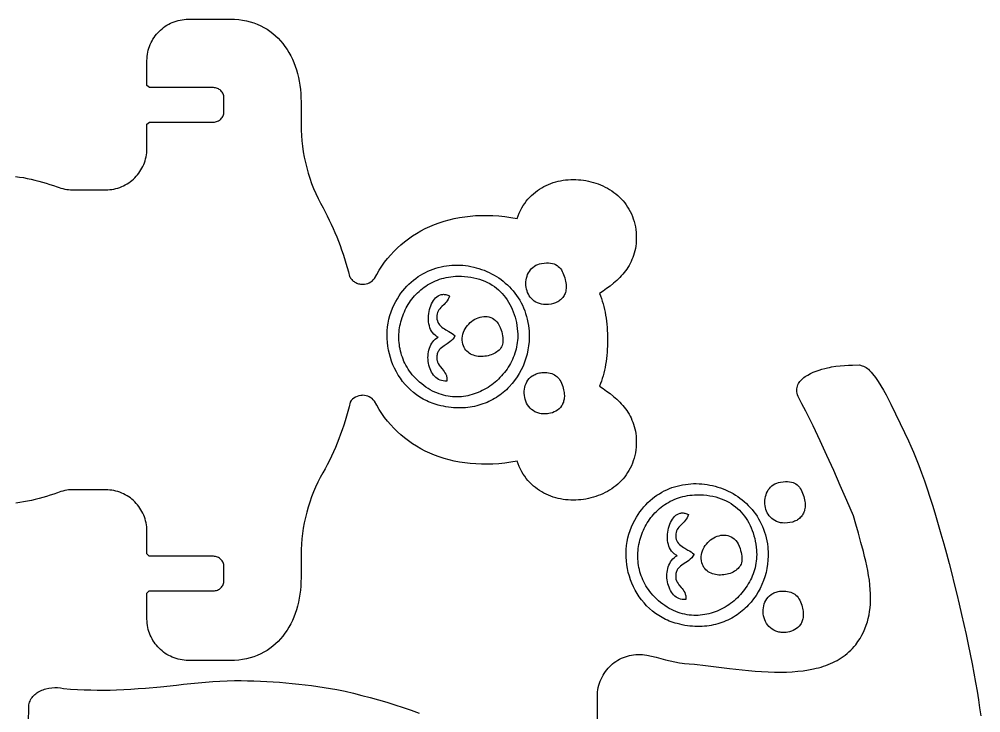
# Model space of a CAD drawing. Extents: x 0.4 to 47.6, y 0.4 to 33.9.
# Drawn here: x 24 to 47.23, y 17.14 to 33.9 of the extents above; entities that cross this region are included whole.
import ezdxf

# ---------------------------------------------------------------- set-up
doc = ezdxf.new("R2010")
doc.units = 0
doc.layers.add('Centerline', color=1, linetype='CONTINUOUS')
doc.layers.add('Default_Layer', color=1, linetype='CONTINUOUS')

msp = doc.modelspace()

# ---------------------------------------------------------------- linework, layer by layer
at = {"layer": 'Centerline'}
for points in [[(37.97, 16.981), (37.97, 17.641), (37.978, 17.696), (37.988, 17.75), (38.001, 17.803), (38.016, 17.854), (38.034, 17.904), (38.054, 17.953), (38.077, 18), (38.102, 18.046), (38.129, 18.09), (38.158, 18.133), (38.19, 18.174), (38.223, 18.213), (38.258, 18.25), (38.294, 18.285), (38.333, 18.319), (38.373, 18.35), (38.414, 18.38), (38.457, 18.407), (38.501, 18.432), (38.547, 18.455), (38.593, 18.475), (38.641, 18.493), (38.69, 18.509), (38.739, 18.522), (38.79, 18.533), (38.841, 18.54), (38.892, 18.546), (38.945, 18.548), (38.998, 18.548), (39.051, 18.544), (39.105, 18.538), (39.158, 18.529), (39.273, 18.506), (39.386, 18.479), (39.611, 18.42), (39.724, 18.392), (39.837, 18.366), (39.952, 18.345), (40.009, 18.337), (40.067, 18.331), (40.186, 18.322), (40.311, 18.311), (40.577, 18.281), (41.156, 18.21), (41.463, 18.175), (41.618, 18.16), (41.775, 18.146), (41.931, 18.135), (42.088, 18.127), (42.245, 18.122), (42.4, 18.121), (42.536, 18.123), (42.67, 18.129), (42.803, 18.14), (42.933, 18.154), (43.061, 18.173), (43.186, 18.197), (43.247, 18.212), (43.308, 18.227), (43.367, 18.244), (43.426, 18.262), (43.484, 18.282), (43.54, 18.303), (43.596, 18.326), (43.65, 18.35), (43.704, 18.376), (43.756, 18.404), (43.807, 18.433), (43.857, 18.464), (43.905, 18.497), (43.952, 18.532), (43.998, 18.569), (44.042, 18.608), (44.085, 18.648), (44.127, 18.691), (44.166, 18.736), (44.205, 18.783), (44.26, 18.857), (44.309, 18.933), (44.354, 19.011), (44.394, 19.09), (44.429, 19.17), (44.46, 19.252), (44.486, 19.334), (44.508, 19.418), (44.527, 19.502), (44.541, 19.587), (44.552, 19.673), (44.559, 19.76), (44.563, 19.848), (44.564, 19.936), (44.562, 20.024), (44.557, 20.113), (44.548, 20.228), (44.534, 20.343), (44.517, 20.458), (44.497, 20.574), (44.474, 20.689), (44.448, 20.804), (44.421, 20.918), (44.392, 21.032), (44.331, 21.257), (44.269, 21.478), (44.207, 21.693), (44.15, 21.9), (43.992, 22.268), (43.833, 22.633), (43.674, 22.996), (43.511, 23.355), (43.345, 23.714), (43.174, 24.071), (42.998, 24.427), (42.907, 24.605), (42.815, 24.783), (42.801, 24.823), (42.792, 24.862), (42.786, 24.899), (42.785, 24.935), (42.786, 24.969), (42.791, 25.002), (42.799, 25.033), (42.81, 25.064), (42.824, 25.093), (42.84, 25.12), (42.859, 25.147), (42.88, 25.172), (42.903, 25.196), (42.928, 25.22), (42.955, 25.241), (42.984, 25.262), (43.014, 25.282), (43.045, 25.301), (43.111, 25.336), (43.18, 25.367), (43.25, 25.394), (43.321, 25.419), (43.39, 25.44), (43.457, 25.459), (43.521, 25.475), (43.57, 25.486), (43.621, 25.496), (43.724, 25.512), (43.828, 25.523), (43.931, 25.532), (44.031, 25.538), (44.126, 25.542), (44.293, 25.55), (44.363, 25.527), (44.396, 25.514), (44.428, 25.499), (44.458, 25.483), (44.487, 25.463), (44.515, 25.44), (44.541, 25.414), (44.576, 25.373), (44.611, 25.33), (44.68, 25.238), (44.746, 25.141), (44.812, 25.039), (44.875, 24.932), (44.937, 24.822), (44.997, 24.708), (45.056, 24.593), (45.169, 24.361), (45.277, 24.132), (45.38, 23.912), (45.477, 23.709), (45.539, 23.578), (45.602, 23.434), (45.666, 23.279), (45.731, 23.112), (45.797, 22.934), (45.863, 22.747), (45.93, 22.55), (45.997, 22.346), (46.064, 22.133), (46.132, 21.914), (46.199, 21.689), (46.265, 21.459), (46.331, 21.224), (46.396, 20.985), (46.461, 20.743), (46.524, 20.499), (46.586, 20.253), (46.646, 20.006), (46.705, 19.759), (46.762, 19.513), (46.818, 19.269), (46.871, 19.026), (46.922, 18.787), (46.97, 18.551), (47.016, 18.32), (47.059, 18.093), (47.099, 17.873), (47.136, 17.659), (47.169, 17.453), (47.199, 17.255), (47.226, 17.066)], [(24.224, 16.921), (24.228, 17.254), (24.23, 17.291), (24.234, 17.326), (24.241, 17.359), (24.251, 17.391), (24.262, 17.422), (24.276, 17.451), (24.292, 17.479), (24.31, 17.506), (24.33, 17.531), (24.351, 17.555), (24.375, 17.577), (24.399, 17.598), (24.426, 17.618), (24.453, 17.636), (24.482, 17.653), (24.513, 17.668), (24.544, 17.682), (24.576, 17.695), (24.609, 17.706), (24.643, 17.716), (24.712, 17.731), (24.784, 17.741), (24.856, 17.746), (24.928, 17.745), (25, 17.738), (25.07, 17.726), (25.24, 17.712), (25.406, 17.702), (25.569, 17.694), (25.729, 17.689), (25.886, 17.686), (26.042, 17.686), (26.197, 17.688), (26.35, 17.693), (26.524, 17.7), (26.699, 17.709), (26.874, 17.721), (27.052, 17.734), (27.416, 17.766), (27.796, 17.803), (27.971, 17.826), (28.146, 17.846), (28.322, 17.864), (28.497, 17.878), (28.673, 17.891), (28.849, 17.901), (29.025, 17.909), (29.201, 17.916), (29.357, 17.916), (29.513, 17.913), (29.668, 17.909), (29.824, 17.903), (29.978, 17.896), (30.133, 17.886), (30.288, 17.875), (30.442, 17.862), (30.596, 17.848), (30.75, 17.831), (30.904, 17.813), (31.058, 17.794), (31.212, 17.773), (31.365, 17.75), (31.519, 17.726), (31.672, 17.7), (31.876, 17.656), (32.078, 17.609), (32.279, 17.559), (32.48, 17.506), (32.679, 17.451), (32.877, 17.392), (33.074, 17.33), (33.27, 17.265), (33.465, 17.197), (33.659, 17.125)]]:
    msp.add_lwpolyline(points, dxfattribs=at)
at = {"layer": 'Default_Layer'}
msp.add_lwpolyline([(23.912, 30.1), (24.006, 30.087), (24.1, 30.072), (24.194, 30.055), (24.287, 30.035), (24.379, 30.014), (24.471, 29.991), (24.562, 29.966), (24.652, 29.939), (24.741, 29.91), (24.829, 29.88), (24.916, 29.849), (24.961, 29.833), (25.007, 29.819), (25.053, 29.807), (25.1, 29.796), (25.147, 29.788), (25.194, 29.782), (25.241, 29.778), (25.288, 29.777), (26.086, 29.777), (26.137, 29.778), (26.188, 29.782), (26.238, 29.788), (26.287, 29.797), (26.335, 29.808), (26.383, 29.822), (26.429, 29.838), (26.475, 29.856), (26.519, 29.876), (26.562, 29.898), (26.604, 29.922), (26.645, 29.948), (26.684, 29.976), (26.722, 30.006), (26.758, 30.037), (26.793, 30.07), (26.826, 30.105), (26.857, 30.142), (26.887, 30.179), (26.915, 30.219), (26.941, 30.259), (26.965, 30.301), (26.987, 30.344), (27.007, 30.388), (27.025, 30.434), (27.041, 30.48), (27.054, 30.528), (27.066, 30.576), (27.074, 30.625), (27.081, 30.675), (27.085, 30.725), (27.086, 30.777), (27.086, 31.365), (27.148, 31.416), (28.694, 31.416), (28.72, 31.417), (28.744, 31.421), (28.768, 31.427), (28.791, 31.435), (28.813, 31.446), (28.834, 31.459), (28.853, 31.473), (28.871, 31.489), (28.887, 31.507), (28.901, 31.526), (28.914, 31.547), (28.924, 31.569), (28.933, 31.592), (28.939, 31.616), (28.943, 31.64), (28.944, 31.666), (28.944, 31.999), (28.943, 32.024), (28.939, 32.049), (28.933, 32.073), (28.924, 32.096), (28.914, 32.118), (28.901, 32.138), (28.887, 32.158), (28.87, 32.175), (28.853, 32.192), (28.833, 32.206), (28.813, 32.218), (28.791, 32.229), (28.768, 32.237), (28.744, 32.244), (28.719, 32.247), (28.694, 32.249), (27.148, 32.249), (27.086, 32.302), (27.086, 32.902), (27.087, 32.953), (27.091, 33.004), (27.098, 33.054), (27.106, 33.103), (27.118, 33.151), (27.131, 33.199), (27.147, 33.245), (27.165, 33.29), (27.185, 33.335), (27.207, 33.378), (27.231, 33.42), (27.257, 33.46), (27.285, 33.499), (27.315, 33.537), (27.346, 33.574), (27.379, 33.608), (27.414, 33.641), (27.45, 33.673), (27.488, 33.703), (27.527, 33.731), (27.568, 33.757), (27.61, 33.781), (27.653, 33.803), (27.697, 33.823), (27.743, 33.841), (27.789, 33.857), (27.837, 33.87), (27.885, 33.881), (27.934, 33.89), (27.984, 33.896), (28.035, 33.9), (28.086, 33.902), (29.101, 33.902), (29.203, 33.899), (29.302, 33.891), (29.397, 33.879), (29.49, 33.861), (29.58, 33.839), (29.667, 33.812), (29.751, 33.78), (29.832, 33.744), (29.91, 33.704), (29.985, 33.66), (30.056, 33.612), (30.125, 33.559), (30.19, 33.504), (30.252, 33.444), (30.311, 33.381), (30.367, 33.315), (30.419, 33.245), (30.469, 33.173), (30.515, 33.097), (30.558, 33.019), (30.597, 32.938), (30.633, 32.854), (30.666, 32.768), (30.695, 32.679), (30.721, 32.588), (30.744, 32.495), (30.763, 32.401), (30.779, 32.304), (30.791, 32.206), (30.8, 32.106), (30.805, 32.004), (30.807, 31.902), (30.807, 31.349), (30.809, 31.22), (30.816, 31.091), (30.827, 30.961), (30.842, 30.83), (30.861, 30.7), (30.885, 30.57), (30.912, 30.44), (30.944, 30.311), (30.98, 30.183), (31.019, 30.056), (31.063, 29.931), (31.111, 29.808), (31.162, 29.688), (31.217, 29.569), (31.276, 29.454), (31.339, 29.342), (31.391, 29.245), (31.441, 29.147), (31.49, 29.048), (31.537, 28.948), (31.582, 28.847), (31.627, 28.745), (31.669, 28.642), (31.71, 28.538), (31.749, 28.434), (31.787, 28.329), (31.823, 28.223), (31.858, 28.116), (31.89, 28.009), (31.921, 27.901), (31.951, 27.793), (31.978, 27.684), (31.99, 27.663), (32.004, 27.643), (32.018, 27.624), (32.034, 27.607), (32.051, 27.59), (32.069, 27.574), (32.088, 27.56), (32.108, 27.546), (32.129, 27.535), (32.151, 27.524), (32.174, 27.515), (32.197, 27.508), (32.221, 27.502), (32.245, 27.497), (32.27, 27.495), (32.296, 27.494), (32.338, 27.496), (32.379, 27.503), (32.418, 27.515), (32.456, 27.531), (32.491, 27.551), (32.523, 27.574), (32.553, 27.601), (32.579, 27.631), (32.635, 27.734), (32.695, 27.835), (32.758, 27.932), (32.826, 28.027), (32.897, 28.118), (32.973, 28.206), (33.051, 28.291), (33.134, 28.372), (33.22, 28.45), (33.309, 28.524), (33.402, 28.595), (33.499, 28.662), (33.598, 28.725), (33.701, 28.784), (33.807, 28.84), (33.916, 28.891), (34.028, 28.938), (34.143, 28.981), (34.261, 29.019), (34.382, 29.053), (34.505, 29.082), (34.631, 29.107), (34.76, 29.128), (34.892, 29.143), (35.025, 29.154), (35.162, 29.159), (35.3, 29.16), (35.442, 29.156), (35.585, 29.146), (35.73, 29.131), (35.878, 29.111), (36.027, 29.085), (36.051, 29.153), (36.078, 29.217), (36.107, 29.28), (36.139, 29.339), (36.173, 29.396), (36.209, 29.451), (36.248, 29.503), (36.288, 29.552), (36.331, 29.599), (36.375, 29.643), (36.421, 29.685), (36.469, 29.725), (36.518, 29.762), (36.569, 29.796), (36.621, 29.828), (36.674, 29.858), (36.729, 29.885), (36.785, 29.909), (36.842, 29.932), (36.899, 29.952), (36.958, 29.969), (37.017, 29.984), (37.077, 29.997), (37.137, 30.008), (37.198, 30.016), (37.259, 30.022), (37.321, 30.026), (37.383, 30.027), (37.444, 30.026), (37.506, 30.023), (37.567, 30.018), (37.629, 30.01), (37.69, 30), (37.75, 29.988), (37.81, 29.974), (37.87, 29.958), (37.928, 29.939), (37.986, 29.919), (38.044, 29.896), (38.1, 29.871), (38.155, 29.844), (38.208, 29.815), (38.261, 29.784), (38.312, 29.751), (38.362, 29.715), (38.41, 29.678), (38.457, 29.639), (38.502, 29.597), (38.545, 29.554), (38.586, 29.509), (38.625, 29.461), (38.661, 29.412), (38.696, 29.361), (38.728, 29.308), (38.758, 29.253), (38.786, 29.196), (38.811, 29.137), (38.833, 29.076), (38.852, 29.014), (38.869, 28.949), (38.882, 28.883), (38.893, 28.815), (38.9, 28.745), (38.904, 28.673), (38.905, 28.607), (38.903, 28.542), (38.898, 28.48), (38.891, 28.419), (38.882, 28.36), (38.87, 28.303), (38.856, 28.247), (38.84, 28.194), (38.822, 28.142), (38.801, 28.091), (38.779, 28.042), (38.755, 27.994), (38.729, 27.948), (38.702, 27.903), (38.673, 27.86), (38.642, 27.817), (38.61, 27.776), (38.577, 27.736), (38.542, 27.698), (38.506, 27.66), (38.431, 27.587), (38.353, 27.518), (38.271, 27.453), (38.187, 27.39), (38.101, 27.329), (38.014, 27.271), (38.039, 27.212), (38.062, 27.151), (38.084, 27.088), (38.104, 27.023), (38.122, 26.956), (38.138, 26.888), (38.152, 26.819), (38.165, 26.748), (38.176, 26.675), (38.186, 26.602), (38.193, 26.529), (38.199, 26.454), (38.203, 26.379), (38.206, 26.303), (38.207, 26.228), (38.206, 26.152), (38.207, 26.076), (38.206, 26.001), (38.203, 25.925), (38.199, 25.85), (38.193, 25.776), (38.186, 25.702), (38.176, 25.629), (38.165, 25.557), (38.152, 25.486), (38.138, 25.416), (38.122, 25.348), (38.104, 25.281), (38.084, 25.216), (38.062, 25.153), (38.039, 25.093), (38.014, 25.034), (38.101, 24.975), (38.187, 24.915), (38.271, 24.852), (38.353, 24.786), (38.431, 24.717), (38.506, 24.645), (38.542, 24.607), (38.577, 24.568), (38.61, 24.528), (38.642, 24.487), (38.673, 24.445), (38.702, 24.401), (38.729, 24.356), (38.755, 24.31), (38.779, 24.263), (38.801, 24.213), (38.822, 24.163), (38.84, 24.111), (38.856, 24.057), (38.87, 24.002), (38.882, 23.944), (38.891, 23.885), (38.898, 23.825), (38.903, 23.762), (38.905, 23.698), (38.904, 23.631), (38.9, 23.56), (38.893, 23.49), (38.882, 23.422), (38.869, 23.355), (38.852, 23.291), (38.833, 23.228), (38.811, 23.167), (38.786, 23.109), (38.758, 23.052), (38.728, 22.997), (38.696, 22.944), (38.661, 22.892), (38.625, 22.843), (38.586, 22.796), (38.545, 22.75), (38.502, 22.707), (38.457, 22.666), (38.41, 22.626), (38.362, 22.589), (38.312, 22.554), (38.261, 22.521), (38.208, 22.489), (38.155, 22.46), (38.1, 22.433), (38.044, 22.408), (37.986, 22.386), (37.928, 22.365), (37.87, 22.347), (37.81, 22.33), (37.75, 22.316), (37.69, 22.304), (37.629, 22.294), (37.567, 22.287), (37.506, 22.281), (37.444, 22.278), (37.383, 22.277), (37.321, 22.279), (37.259, 22.282), (37.198, 22.288), (37.137, 22.296), (37.077, 22.307), (37.017, 22.32), (36.958, 22.335), (36.899, 22.353), (36.842, 22.373), (36.785, 22.395), (36.729, 22.42), (36.674, 22.447), (36.621, 22.476), (36.569, 22.508), (36.518, 22.543), (36.469, 22.58), (36.421, 22.619), (36.375, 22.661), (36.331, 22.705), (36.288, 22.752), (36.248, 22.802), (36.209, 22.853), (36.173, 22.908), (36.139, 22.965), (36.107, 23.025), (36.078, 23.087), (36.051, 23.152), (36.027, 23.219), (35.878, 23.194), (35.73, 23.173), (35.585, 23.158), (35.442, 23.149), (35.301, 23.144), (35.162, 23.145), (35.026, 23.151), (34.892, 23.161), (34.761, 23.177), (34.632, 23.197), (34.506, 23.222), (34.382, 23.251), (34.262, 23.285), (34.144, 23.324), (34.029, 23.366), (33.917, 23.413), (33.808, 23.464), (33.702, 23.52), (33.599, 23.579), (33.5, 23.642), (33.403, 23.709), (33.31, 23.78), (33.221, 23.854), (33.135, 23.932), (33.052, 24.013), (32.973, 24.098), (32.898, 24.186), (32.826, 24.277), (32.759, 24.372), (32.695, 24.469), (32.635, 24.57), (32.579, 24.673), (32.553, 24.703), (32.523, 24.73), (32.491, 24.753), (32.456, 24.773), (32.418, 24.789), (32.379, 24.801), (32.338, 24.808), (32.296, 24.811), (32.272, 24.81), (32.249, 24.808), (32.204, 24.799), (32.162, 24.785), (32.122, 24.766), (32.085, 24.742), (32.051, 24.714), (32.02, 24.682), (31.994, 24.647), (31.994, 24.647), (31.994, 24.647), (31.967, 24.534), (31.938, 24.421), (31.907, 24.309), (31.874, 24.198), (31.839, 24.088), (31.802, 23.978), (31.764, 23.869), (31.723, 23.761), (31.681, 23.654), (31.637, 23.548), (31.591, 23.443), (31.543, 23.339), (31.493, 23.236), (31.442, 23.134), (31.388, 23.033), (31.333, 22.934), (31.271, 22.822), (31.213, 22.709), (31.159, 22.593), (31.108, 22.474), (31.061, 22.354), (31.018, 22.232), (30.978, 22.108), (30.943, 21.983), (30.911, 21.857), (30.884, 21.73), (30.861, 21.602), (30.842, 21.473), (30.826, 21.344), (30.816, 21.215), (30.809, 21.086), (30.807, 20.957), (30.807, 20.403), (30.805, 20.3), (30.8, 20.199), (30.791, 20.099), (30.779, 20.001), (30.763, 19.904), (30.744, 19.809), (30.721, 19.716), (30.695, 19.626), (30.666, 19.537), (30.633, 19.451), (30.597, 19.367), (30.558, 19.286), (30.515, 19.208), (30.469, 19.132), (30.419, 19.059), (30.367, 18.99), (30.311, 18.923), (30.252, 18.861), (30.19, 18.801), (30.125, 18.745), (30.056, 18.693), (29.985, 18.645), (29.91, 18.601), (29.832, 18.56), (29.751, 18.524), (29.667, 18.493), (29.58, 18.466), (29.49, 18.443), (29.397, 18.426), (29.302, 18.413), (29.203, 18.405), (29.101, 18.403), (28.086, 18.403), (28.035, 18.404), (27.984, 18.408), (27.934, 18.414), (27.885, 18.423), (27.837, 18.434), (27.789, 18.448), (27.743, 18.464), (27.697, 18.482), (27.653, 18.502), (27.61, 18.524), (27.568, 18.548), (27.527, 18.574), (27.488, 18.602), (27.45, 18.632), (27.414, 18.663), (27.379, 18.696), (27.346, 18.731), (27.315, 18.768), (27.285, 18.805), (27.257, 18.845), (27.231, 18.885), (27.207, 18.927), (27.185, 18.97), (27.165, 19.014), (27.147, 19.06), (27.131, 19.106), (27.118, 19.154), (27.106, 19.202), (27.098, 19.251), (27.091, 19.301), (27.087, 19.351), (27.086, 19.403), (27.086, 20.032), (27.141, 20.086), (28.694, 20.086), (28.72, 20.087), (28.744, 20.091), (28.768, 20.097), (28.791, 20.105), (28.813, 20.116), (28.834, 20.129), (28.853, 20.143), (28.871, 20.159), (28.887, 20.177), (28.901, 20.196), (28.914, 20.217), (28.924, 20.239), (28.933, 20.262), (28.939, 20.286), (28.943, 20.31), (28.944, 20.336), (28.944, 20.669), (28.943, 20.694), (28.939, 20.719), (28.933, 20.743), (28.924, 20.766), (28.914, 20.788), (28.901, 20.808), (28.887, 20.828), (28.871, 20.845), (28.853, 20.862), (28.834, 20.876), (28.813, 20.888), (28.791, 20.899), (28.768, 20.907), (28.744, 20.914), (28.72, 20.917), (28.694, 20.919), (27.141, 20.919), (27.086, 20.983), (27.086, 21.528), (27.085, 21.579), (27.081, 21.63), (27.074, 21.68), (27.066, 21.729), (27.054, 21.777), (27.041, 21.825), (27.025, 21.871), (27.007, 21.916), (26.987, 21.961), (26.965, 22.004), (26.941, 22.046), (26.915, 22.086), (26.887, 22.125), (26.857, 22.163), (26.826, 22.2), (26.793, 22.234), (26.758, 22.267), (26.722, 22.299), (26.684, 22.329), (26.645, 22.357), (26.604, 22.383), (26.562, 22.407), (26.519, 22.429), (26.475, 22.449), (26.429, 22.467), (26.383, 22.483), (26.335, 22.496), (26.287, 22.507), (26.238, 22.516), (26.188, 22.522), (26.137, 22.526), (26.086, 22.528), (25.288, 22.528), (25.241, 22.526), (25.193, 22.523), (25.146, 22.517), (25.099, 22.509), (25.053, 22.498), (25.007, 22.486), (24.963, 22.472), (24.921, 22.457), (24.836, 22.425), (24.749, 22.395), (24.661, 22.366), (24.571, 22.34), (24.479, 22.315), (24.387, 22.291), (24.294, 22.27), (24.2, 22.251), (24.106, 22.233), (24.011, 22.218), (23.915, 22.205)], dxfattribs=at)
for points in [[(36.31, 26.423), (36.314, 26.371), (36.317, 26.319), (36.319, 26.267), (36.319, 26.215), (36.315, 26.111), (36.304, 26.009), (36.288, 25.907), (36.267, 25.807), (36.24, 25.709), (36.207, 25.613), (36.169, 25.519), (36.126, 25.428), (36.078, 25.339), (36.025, 25.254), (35.967, 25.171), (35.905, 25.093), (35.838, 25.018), (35.802, 24.982), (35.766, 24.947), (35.729, 24.913), (35.69, 24.88), (35.651, 24.849), (35.611, 24.818), (35.569, 24.789), (35.526, 24.761), (35.483, 24.734), (35.439, 24.709), (35.393, 24.685), (35.347, 24.662), (35.299, 24.641), (35.251, 24.621), (35.202, 24.603), (35.152, 24.586), (35.101, 24.57), (35.05, 24.557), (34.997, 24.544), (34.944, 24.534), (34.89, 24.525), (34.835, 24.518), (34.779, 24.512), (34.723, 24.508), (34.666, 24.506), (34.608, 24.506), (34.549, 24.508), (34.49, 24.512), (34.43, 24.517), (34.369, 24.525), (34.308, 24.534), (34.246, 24.545), (34.183, 24.559), (34.12, 24.575), (34.071, 24.588), (34.024, 24.603), (33.977, 24.619), (33.931, 24.637), (33.886, 24.656), (33.842, 24.676), (33.756, 24.72), (33.674, 24.769), (33.596, 24.822), (33.521, 24.879), (33.45, 24.941), (33.383, 25.006), (33.32, 25.075), (33.261, 25.147), (33.206, 25.222), (33.155, 25.3), (33.109, 25.381), (33.066, 25.464), (33.028, 25.549), (32.995, 25.636), (32.965, 25.725), (32.941, 25.815), (32.92, 25.906), (32.905, 25.998), (32.894, 26.091), (32.888, 26.184), (32.887, 26.277), (32.89, 26.371), (32.899, 26.464), (32.912, 26.557), (32.931, 26.649), (32.955, 26.74), (32.984, 26.83), (33.018, 26.918), (33.058, 27.005), (33.096, 27.077), (33.135, 27.146), (33.177, 27.213), (33.221, 27.276), (33.267, 27.337), (33.314, 27.394), (33.364, 27.449), (33.414, 27.5), (33.467, 27.549), (33.521, 27.595), (33.576, 27.638), (33.633, 27.679), (33.691, 27.716), (33.75, 27.751), (33.81, 27.783), (33.871, 27.812), (33.933, 27.838), (33.995, 27.862), (34.059, 27.883), (34.123, 27.902), (34.188, 27.918), (34.253, 27.931), (34.318, 27.942), (34.384, 27.95), (34.45, 27.956), (34.517, 27.959), (34.583, 27.959), (34.649, 27.957), (34.715, 27.953), (34.781, 27.946), (34.847, 27.937), (34.912, 27.926), (34.977, 27.912), (35.041, 27.895), (35.105, 27.877), (35.168, 27.856), (35.23, 27.833), (35.292, 27.807), (35.352, 27.78), (35.411, 27.75), (35.47, 27.718), (35.527, 27.684), (35.583, 27.647), (35.637, 27.609), (35.69, 27.568), (35.741, 27.525), (35.791, 27.48), (35.839, 27.434), (35.886, 27.385), (35.93, 27.334), (35.973, 27.281), (36.013, 27.226), (36.051, 27.169), (36.088, 27.111), (36.122, 27.05), (36.153, 26.988), (36.182, 26.924), (36.209, 26.857), (36.232, 26.789), (36.254, 26.72), (36.272, 26.648), (36.288, 26.575), (36.3, 26.5), (36.31, 26.423)], [(37.165, 27.689), (37.179, 27.647), (37.19, 27.606), (37.198, 27.567), (37.204, 27.529), (37.209, 27.492), (37.211, 27.457), (37.211, 27.423), (37.209, 27.39), (37.205, 27.359), (37.199, 27.329), (37.192, 27.3), (37.183, 27.273), (37.172, 27.247), (37.159, 27.222), (37.145, 27.198), (37.129, 27.176), (37.112, 27.156), (37.094, 27.136), (37.074, 27.118), (37.053, 27.101), (37.031, 27.086), (37.007, 27.072), (36.983, 27.059), (36.957, 27.048), (36.93, 27.038), (36.903, 27.029), (36.845, 27.016), (36.785, 27.007), (36.722, 27.005), (36.666, 27.007), (36.614, 27.015), (36.566, 27.027), (36.521, 27.044), (36.479, 27.065), (36.44, 27.089), (36.405, 27.117), (36.373, 27.148), (36.345, 27.181), (36.32, 27.217), (36.298, 27.256), (36.28, 27.296), (36.265, 27.337), (36.253, 27.38), (36.245, 27.424), (36.24, 27.468), (36.239, 27.513), (36.24, 27.557), (36.246, 27.601), (36.254, 27.645), (36.266, 27.687), (36.281, 27.728), (36.3, 27.768), (36.322, 27.805), (36.347, 27.841), (36.376, 27.873), (36.408, 27.903), (36.443, 27.93), (36.482, 27.953), (36.524, 27.972), (36.57, 27.987), (36.619, 27.998), (36.679, 28.006), (36.736, 28.01), (36.788, 28.01), (36.836, 28.005), (36.88, 27.997), (36.92, 27.985), (36.957, 27.969), (36.99, 27.95), (37.02, 27.928), (37.048, 27.902), (37.073, 27.873), (37.095, 27.842), (37.116, 27.807), (37.134, 27.77), (37.15, 27.731), (37.165, 27.689)], [(36.038, 26.355), (36.041, 26.3), (36.042, 26.246), (36.04, 26.192), (36.037, 26.139), (36.031, 26.085), (36.023, 26.032), (36.013, 25.98), (36.001, 25.928), (35.987, 25.877), (35.972, 25.826), (35.954, 25.776), (35.934, 25.726), (35.913, 25.677), (35.89, 25.629), (35.865, 25.582), (35.839, 25.536), (35.811, 25.49), (35.782, 25.446), (35.751, 25.402), (35.718, 25.36), (35.684, 25.319), (35.649, 25.278), (35.612, 25.239), (35.575, 25.202), (35.536, 25.165), (35.496, 25.13), (35.454, 25.096), (35.412, 25.064), (35.368, 25.033), (35.324, 25.003), (35.279, 24.975), (35.233, 24.949), (35.186, 24.924), (35.138, 24.901), (35.089, 24.88), (35.04, 24.86), (34.99, 24.843), (34.94, 24.827), (34.888, 24.813), (34.837, 24.801), (34.785, 24.791), (34.732, 24.784), (34.68, 24.778), (34.627, 24.774), (34.573, 24.773), (34.52, 24.774), (34.466, 24.777), (34.412, 24.782), (34.358, 24.79), (34.304, 24.8), (34.25, 24.813), (34.196, 24.828), (34.142, 24.846), (34.088, 24.867), (34.035, 24.89), (33.982, 24.915), (33.929, 24.944), (33.876, 24.975), (33.824, 25.009), (33.772, 25.046), (33.721, 25.086), (33.67, 25.129), (33.62, 25.175), (33.57, 25.224), (33.531, 25.266), (33.494, 25.309), (33.459, 25.353), (33.426, 25.398), (33.396, 25.444), (33.367, 25.49), (33.34, 25.537), (33.316, 25.584), (33.293, 25.632), (33.272, 25.681), (33.254, 25.73), (33.237, 25.78), (33.222, 25.83), (33.209, 25.88), (33.198, 25.931), (33.189, 25.981), (33.182, 26.032), (33.176, 26.084), (33.173, 26.135), (33.171, 26.186), (33.171, 26.237), (33.173, 26.288), (33.176, 26.339), (33.181, 26.39), (33.188, 26.44), (33.197, 26.491), (33.207, 26.541), (33.219, 26.59), (33.233, 26.639), (33.248, 26.688), (33.265, 26.736), (33.283, 26.783), (33.303, 26.83), (33.325, 26.876), (33.348, 26.922), (33.372, 26.967), (33.398, 27.01), (33.426, 27.053), (33.455, 27.095), (33.485, 27.136), (33.517, 27.176), (33.55, 27.215), (33.585, 27.253), (33.621, 27.289), (33.658, 27.324), (33.697, 27.358), (33.737, 27.391), (33.778, 27.422), (33.82, 27.452), (33.864, 27.48), (33.909, 27.507), (33.955, 27.532), (34.003, 27.555), (34.051, 27.577), (34.101, 27.597), (34.152, 27.615), (34.204, 27.631), (34.257, 27.645), (34.311, 27.658), (34.367, 27.668), (34.423, 27.677), (34.48, 27.683), (34.539, 27.687), (34.598, 27.689), (34.679, 27.688), (34.758, 27.684), (34.835, 27.677), (34.909, 27.667), (34.981, 27.653), (35.051, 27.637), (35.119, 27.617), (35.184, 27.594), (35.247, 27.569), (35.308, 27.541), (35.366, 27.51), (35.422, 27.476), (35.476, 27.44), (35.527, 27.401), (35.576, 27.36), (35.623, 27.316), (35.667, 27.27), (35.709, 27.222), (35.748, 27.172), (35.785, 27.12), (35.82, 27.065), (35.852, 27.009), (35.882, 26.951), (35.909, 26.891), (35.934, 26.829), (35.956, 26.766), (35.976, 26.701), (35.993, 26.635), (36.008, 26.567), (36.02, 26.497), (36.03, 26.427), (36.038, 26.355)], [(34.529, 26.252), (34.516, 26.229), (34.502, 26.207), (34.471, 26.168), (34.439, 26.134), (34.404, 26.104), (34.369, 26.078), (34.333, 26.054), (34.263, 26.009), (34.229, 25.986), (34.198, 25.962), (34.169, 25.936), (34.144, 25.907), (34.132, 25.89), (34.122, 25.873), (34.113, 25.855), (34.105, 25.835), (34.098, 25.813), (34.092, 25.79), (34.088, 25.766), (34.086, 25.739), (34.085, 25.716), (34.086, 25.693), (34.088, 25.671), (34.092, 25.651), (34.105, 25.612), (34.121, 25.576), (34.141, 25.543), (34.164, 25.511), (34.214, 25.451), (34.239, 25.421), (34.263, 25.39), (34.284, 25.358), (34.303, 25.324), (34.317, 25.287), (34.322, 25.268), (34.326, 25.247), (34.329, 25.226), (34.33, 25.204), (34.329, 25.18), (34.326, 25.156), (34.282, 25.154), (34.241, 25.158), (34.201, 25.166), (34.164, 25.179), (34.128, 25.196), (34.095, 25.218), (34.063, 25.242), (34.034, 25.271), (34.007, 25.302), (33.983, 25.336), (33.96, 25.373), (33.941, 25.412), (33.923, 25.453), (33.908, 25.495), (33.896, 25.539), (33.886, 25.584), (33.879, 25.63), (33.875, 25.676), (33.873, 25.723), (33.874, 25.769), (33.878, 25.815), (33.884, 25.861), (33.894, 25.905), (33.907, 25.949), (33.922, 25.991), (33.941, 26.031), (33.963, 26.069), (33.988, 26.104), (34.016, 26.137), (34.047, 26.167), (34.082, 26.194), (34.12, 26.217), (34.099, 26.227), (34.08, 26.238), (34.061, 26.25), (34.044, 26.263), (34.012, 26.293), (33.983, 26.326), (33.959, 26.363), (33.938, 26.403), (33.921, 26.446), (33.907, 26.491), (33.896, 26.538), (33.889, 26.586), (33.885, 26.635), (33.885, 26.685), (33.887, 26.736), (33.892, 26.786), (33.9, 26.836), (33.911, 26.884), (33.925, 26.932), (33.941, 26.977), (33.96, 27.021), (33.981, 27.062), (34.004, 27.1), (34.03, 27.135), (34.058, 27.166), (34.088, 27.193), (34.121, 27.215), (34.155, 27.232), (34.191, 27.244), (34.209, 27.248), (34.228, 27.251), (34.248, 27.252), (34.267, 27.251), (34.288, 27.249), (34.308, 27.245), (34.329, 27.239), (34.351, 27.231), (34.373, 27.222), (34.395, 27.211), (34.379, 27.169), (34.36, 27.131), (34.338, 27.097), (34.314, 27.066), (34.289, 27.037), (34.262, 27.009), (34.209, 26.957), (34.183, 26.932), (34.159, 26.905), (34.138, 26.877), (34.119, 26.848), (34.104, 26.816), (34.093, 26.78), (34.086, 26.741), (34.086, 26.698), (34.09, 26.652), (34.1, 26.611), (34.114, 26.574), (34.132, 26.541), (34.154, 26.512), (34.18, 26.485), (34.208, 26.461), (34.239, 26.438), (34.272, 26.417), (34.307, 26.396), (34.38, 26.354), (34.418, 26.331), (34.455, 26.307), (34.493, 26.281), (34.529, 26.252)], [(35.641, 26.389), (35.654, 26.342), (35.666, 26.296), (35.675, 26.251), (35.681, 26.207), (35.685, 26.164), (35.685, 26.123), (35.682, 26.083), (35.675, 26.046), (35.665, 26.015), (35.651, 25.985), (35.634, 25.956), (35.614, 25.93), (35.59, 25.905), (35.564, 25.881), (35.536, 25.859), (35.505, 25.839), (35.472, 25.821), (35.438, 25.805), (35.402, 25.79), (35.364, 25.778), (35.326, 25.768), (35.287, 25.76), (35.247, 25.754), (35.207, 25.75), (35.167, 25.749), (35.127, 25.75), (35.088, 25.753), (35.049, 25.759), (35.01, 25.768), (34.973, 25.779), (34.938, 25.793), (34.904, 25.809), (34.871, 25.828), (34.841, 25.85), (34.813, 25.875), (34.788, 25.903), (34.765, 25.934), (34.745, 25.968), (34.729, 26.005), (34.716, 26.046), (34.706, 26.096), (34.701, 26.146), (34.701, 26.195), (34.706, 26.243), (34.716, 26.289), (34.731, 26.335), (34.749, 26.379), (34.771, 26.421), (34.797, 26.461), (34.826, 26.499), (34.857, 26.534), (34.891, 26.567), (34.928, 26.597), (34.966, 26.625), (35.006, 26.649), (35.047, 26.67), (35.089, 26.687), (35.132, 26.7), (35.176, 26.71), (35.219, 26.715), (35.262, 26.717), (35.305, 26.713), (35.347, 26.705), (35.388, 26.692), (35.428, 26.674), (35.466, 26.651), (35.502, 26.622), (35.535, 26.588), (35.566, 26.547), (35.594, 26.501), (35.619, 26.448), (35.641, 26.389)], [(37.131, 25.021), (37.142, 24.983), (37.15, 24.946), (37.157, 24.91), (37.162, 24.875), (37.165, 24.842), (37.167, 24.81), (37.167, 24.779), (37.165, 24.749), (37.161, 24.721), (37.157, 24.694), (37.15, 24.668), (37.143, 24.643), (37.134, 24.619), (37.123, 24.596), (37.112, 24.575), (37.099, 24.554), (37.071, 24.517), (37.039, 24.483), (37.003, 24.454), (36.964, 24.429), (36.923, 24.408), (36.88, 24.391), (36.836, 24.378), (36.79, 24.368), (36.757, 24.364), (36.725, 24.361), (36.694, 24.36), (36.664, 24.36), (36.635, 24.362), (36.607, 24.366), (36.579, 24.37), (36.553, 24.377), (36.527, 24.384), (36.502, 24.393), (36.456, 24.414), (36.413, 24.44), (36.374, 24.47), (36.339, 24.504), (36.307, 24.541), (36.28, 24.581), (36.256, 24.624), (36.236, 24.668), (36.221, 24.715), (36.209, 24.762), (36.201, 24.81), (36.198, 24.859), (36.198, 24.908), (36.203, 24.956), (36.211, 25.004), (36.224, 25.05), (36.242, 25.095), (36.263, 25.137), (36.289, 25.177), (36.319, 25.215), (36.353, 25.249), (36.392, 25.279), (36.413, 25.293), (36.435, 25.306), (36.459, 25.317), (36.483, 25.327), (36.508, 25.336), (36.535, 25.344), (36.563, 25.351), (36.592, 25.356), (36.622, 25.359), (36.653, 25.362), (36.699, 25.362), (36.743, 25.36), (36.785, 25.355), (36.825, 25.347), (36.862, 25.336), (36.897, 25.322), (36.93, 25.305), (36.961, 25.285), (36.989, 25.262), (37.016, 25.236), (37.04, 25.208), (37.062, 25.176), (37.083, 25.142), (37.101, 25.104), (37.117, 25.064), (37.131, 25.021)], [(42.081, 21.141), (42.086, 21.089), (42.089, 21.036), (42.091, 20.984), (42.091, 20.932), (42.086, 20.829), (42.076, 20.726), (42.06, 20.625), (42.038, 20.525), (42.011, 20.427), (41.979, 20.331), (41.941, 20.237), (41.898, 20.145), (41.85, 20.057), (41.797, 19.971), (41.739, 19.889), (41.676, 19.81), (41.609, 19.735), (41.574, 19.699), (41.538, 19.664), (41.501, 19.63), (41.462, 19.598), (41.423, 19.566), (41.382, 19.536), (41.341, 19.506), (41.298, 19.479), (41.255, 19.452), (41.21, 19.426), (41.165, 19.402), (41.119, 19.38), (41.071, 19.358), (41.023, 19.339), (40.974, 19.32), (40.924, 19.303), (40.873, 19.288), (40.821, 19.274), (40.769, 19.262), (40.716, 19.251), (40.662, 19.242), (40.607, 19.235), (40.551, 19.23), (40.494, 19.226), (40.437, 19.224), (40.379, 19.224), (40.321, 19.225), (40.261, 19.229), (40.201, 19.235), (40.141, 19.242), (40.079, 19.251), (40.017, 19.263), (39.955, 19.276), (39.892, 19.292), (39.843, 19.305), (39.796, 19.32), (39.749, 19.337), (39.703, 19.354), (39.658, 19.373), (39.614, 19.393), (39.528, 19.437), (39.446, 19.486), (39.367, 19.539), (39.293, 19.597), (39.222, 19.658), (39.155, 19.724), (39.092, 19.793), (39.033, 19.865), (38.978, 19.94), (38.927, 20.018), (38.88, 20.098), (38.838, 20.181), (38.8, 20.267), (38.766, 20.353), (38.737, 20.442), (38.712, 20.532), (38.692, 20.623), (38.677, 20.715), (38.666, 20.808), (38.66, 20.901), (38.658, 20.995), (38.662, 21.088), (38.671, 21.182), (38.684, 21.274), (38.703, 21.366), (38.727, 21.457), (38.756, 21.547), (38.79, 21.635), (38.83, 21.722), (38.867, 21.794), (38.907, 21.864), (38.949, 21.93), (38.993, 21.994), (39.039, 22.054), (39.086, 22.112), (39.135, 22.166), (39.186, 22.218), (39.239, 22.267), (39.293, 22.313), (39.348, 22.356), (39.405, 22.396), (39.462, 22.433), (39.521, 22.468), (39.581, 22.5), (39.643, 22.529), (39.704, 22.556), (39.767, 22.58), (39.831, 22.601), (39.895, 22.619), (39.959, 22.635), (40.025, 22.649), (40.09, 22.659), (40.156, 22.667), (40.222, 22.673), (40.288, 22.676), (40.355, 22.677), (40.421, 22.675), (40.487, 22.67), (40.553, 22.664), (40.619, 22.655), (40.684, 22.643), (40.749, 22.629), (40.813, 22.613), (40.877, 22.594), (40.94, 22.573), (41.002, 22.55), (41.063, 22.525), (41.124, 22.497), (41.183, 22.467), (41.241, 22.435), (41.299, 22.401), (41.354, 22.365), (41.409, 22.326), (41.462, 22.285), (41.513, 22.243), (41.563, 22.198), (41.611, 22.151), (41.657, 22.102), (41.702, 22.051), (41.744, 21.998), (41.785, 21.944), (41.823, 21.887), (41.859, 21.828), (41.893, 21.768), (41.925, 21.705), (41.954, 21.641), (41.98, 21.575), (42.004, 21.507), (42.025, 21.437), (42.044, 21.366), (42.059, 21.292), (42.072, 21.218), (42.081, 21.141)], [(42.937, 22.406), (42.95, 22.364), (42.961, 22.323), (42.97, 22.284), (42.976, 22.246), (42.98, 22.209), (42.983, 22.174), (42.983, 22.14), (42.981, 22.107), (42.977, 22.076), (42.971, 22.046), (42.964, 22.017), (42.954, 21.99), (42.944, 21.964), (42.931, 21.939), (42.917, 21.916), (42.901, 21.894), (42.884, 21.873), (42.866, 21.854), (42.846, 21.836), (42.825, 21.819), (42.802, 21.803), (42.779, 21.789), (42.754, 21.777), (42.729, 21.765), (42.702, 21.755), (42.675, 21.746), (42.617, 21.733), (42.556, 21.725), (42.493, 21.722), (42.438, 21.725), (42.386, 21.732), (42.338, 21.745), (42.292, 21.761), (42.251, 21.782), (42.212, 21.806), (42.177, 21.834), (42.145, 21.865), (42.117, 21.899), (42.092, 21.935), (42.07, 21.973), (42.052, 22.013), (42.037, 22.055), (42.025, 22.098), (42.017, 22.141), (42.012, 22.186), (42.01, 22.23), (42.012, 22.275), (42.017, 22.319), (42.026, 22.362), (42.038, 22.405), (42.053, 22.446), (42.072, 22.485), (42.094, 22.523), (42.119, 22.558), (42.148, 22.591), (42.18, 22.621), (42.215, 22.647), (42.254, 22.67), (42.296, 22.689), (42.342, 22.705), (42.39, 22.715), (42.451, 22.723), (42.508, 22.727), (42.56, 22.727), (42.607, 22.723), (42.651, 22.714), (42.692, 22.702), (42.728, 22.687), (42.762, 22.668), (42.792, 22.645), (42.82, 22.619), (42.845, 22.591), (42.867, 22.559), (42.887, 22.525), (42.906, 22.488), (42.922, 22.448), (42.937, 22.406)], [(41.809, 21.072), (41.812, 21.018), (41.813, 20.964), (41.812, 20.91), (41.808, 20.856), (41.803, 20.803), (41.795, 20.75), (41.785, 20.697), (41.773, 20.645), (41.759, 20.594), (41.743, 20.543), (41.726, 20.493), (41.706, 20.443), (41.685, 20.395), (41.662, 20.347), (41.637, 20.299), (41.611, 20.253), (41.583, 20.208), (41.553, 20.163), (41.522, 20.12), (41.49, 20.077), (41.456, 20.036), (41.421, 19.996), (41.384, 19.957), (41.346, 19.919), (41.307, 19.882), (41.267, 19.847), (41.226, 19.813), (41.184, 19.781), (41.14, 19.75), (41.096, 19.72), (41.051, 19.693), (41.004, 19.666), (40.957, 19.642), (40.909, 19.619), (40.861, 19.597), (40.812, 19.578), (40.762, 19.56), (40.711, 19.544), (40.66, 19.531), (40.609, 19.519), (40.557, 19.509), (40.504, 19.501), (40.451, 19.495), (40.398, 19.492), (40.345, 19.49), (40.291, 19.491), (40.238, 19.494), (40.184, 19.5), (40.13, 19.508), (40.076, 19.518), (40.022, 19.531), (39.968, 19.546), (39.914, 19.564), (39.86, 19.584), (39.807, 19.607), (39.753, 19.633), (39.7, 19.661), (39.648, 19.693), (39.596, 19.727), (39.544, 19.764), (39.493, 19.804), (39.442, 19.847), (39.392, 19.893), (39.342, 19.942), (39.303, 19.984), (39.266, 20.027), (39.231, 20.071), (39.198, 20.115), (39.167, 20.161), (39.139, 20.207), (39.112, 20.254), (39.087, 20.302), (39.065, 20.35), (39.044, 20.399), (39.025, 20.448), (39.009, 20.497), (38.994, 20.547), (38.981, 20.598), (38.97, 20.648), (38.961, 20.699), (38.953, 20.75), (38.948, 20.801), (38.944, 20.852), (38.943, 20.903), (38.943, 20.954), (38.944, 21.006), (38.948, 21.057), (38.953, 21.107), (38.96, 21.158), (38.969, 21.208), (38.979, 21.258), (38.991, 21.308), (39.004, 21.357), (39.02, 21.405), (39.036, 21.453), (39.055, 21.501), (39.075, 21.548), (39.096, 21.594), (39.119, 21.639), (39.144, 21.684), (39.17, 21.728), (39.197, 21.771), (39.226, 21.813), (39.257, 21.854), (39.289, 21.893), (39.322, 21.932), (39.356, 21.97), (39.392, 22.006), (39.43, 22.042), (39.468, 22.076), (39.508, 22.108), (39.55, 22.139), (39.592, 22.169), (39.636, 22.197), (39.681, 22.224), (39.727, 22.249), (39.774, 22.272), (39.823, 22.294), (39.873, 22.314), (39.924, 22.332), (39.976, 22.348), (40.029, 22.363), (40.083, 22.375), (40.138, 22.386), (40.195, 22.394), (40.252, 22.4), (40.31, 22.404), (40.37, 22.406), (40.451, 22.406), (40.53, 22.402), (40.606, 22.395), (40.681, 22.384), (40.753, 22.371), (40.823, 22.354), (40.89, 22.334), (40.956, 22.312), (41.019, 22.286), (41.079, 22.258), (41.138, 22.227), (41.194, 22.193), (41.248, 22.157), (41.299, 22.118), (41.348, 22.077), (41.394, 22.034), (41.439, 21.988), (41.481, 21.94), (41.52, 21.89), (41.557, 21.837), (41.592, 21.783), (41.624, 21.727), (41.654, 21.668), (41.681, 21.608), (41.706, 21.547), (41.728, 21.483), (41.748, 21.418), (41.765, 21.352), (41.78, 21.284), (41.792, 21.215), (41.802, 21.144), (41.809, 21.072)], [(40.301, 20.969), (40.288, 20.946), (40.274, 20.924), (40.243, 20.885), (40.21, 20.851), (40.176, 20.822), (40.141, 20.795), (40.105, 20.771), (40.035, 20.726), (40.001, 20.704), (39.97, 20.68), (39.941, 20.653), (39.915, 20.624), (39.904, 20.608), (39.894, 20.591), (39.884, 20.572), (39.876, 20.552), (39.869, 20.531), (39.864, 20.508), (39.86, 20.483), (39.857, 20.457), (39.857, 20.433), (39.857, 20.41), (39.86, 20.389), (39.864, 20.368), (39.876, 20.329), (39.893, 20.293), (39.913, 20.26), (39.936, 20.228), (39.986, 20.168), (40.011, 20.138), (40.034, 20.107), (40.056, 20.075), (40.074, 20.041), (40.089, 20.004), (40.094, 19.985), (40.098, 19.965), (40.1, 19.943), (40.101, 19.921), (40.1, 19.898), (40.098, 19.873), (40.054, 19.872), (40.013, 19.875), (39.973, 19.884), (39.935, 19.897), (39.9, 19.914), (39.866, 19.935), (39.835, 19.96), (39.806, 19.988), (39.779, 20.019), (39.754, 20.054), (39.732, 20.09), (39.712, 20.129), (39.695, 20.17), (39.68, 20.213), (39.668, 20.256), (39.658, 20.301), (39.651, 20.347), (39.646, 20.394), (39.645, 20.44), (39.646, 20.487), (39.65, 20.533), (39.656, 20.578), (39.666, 20.623), (39.678, 20.666), (39.694, 20.708), (39.713, 20.748), (39.735, 20.786), (39.759, 20.822), (39.788, 20.855), (39.819, 20.885), (39.854, 20.912), (39.892, 20.935), (39.871, 20.945), (39.852, 20.955), (39.833, 20.968), (39.816, 20.981), (39.784, 21.01), (39.755, 21.044), (39.731, 21.081), (39.71, 21.121), (39.692, 21.163), (39.679, 21.208), (39.668, 21.255), (39.661, 21.303), (39.657, 21.353), (39.656, 21.403), (39.659, 21.453), (39.664, 21.503), (39.672, 21.553), (39.683, 21.602), (39.696, 21.649), (39.713, 21.695), (39.731, 21.738), (39.753, 21.779), (39.776, 21.817), (39.802, 21.852), (39.83, 21.883), (39.86, 21.91), (39.892, 21.932), (39.926, 21.95), (39.962, 21.962), (39.981, 21.966), (40, 21.968), (40.019, 21.969), (40.039, 21.968), (40.059, 21.966), (40.08, 21.962), (40.101, 21.956), (40.123, 21.949), (40.144, 21.939), (40.166, 21.928), (40.151, 21.886), (40.132, 21.848), (40.11, 21.814), (40.086, 21.783), (40.06, 21.754), (40.034, 21.727), (39.98, 21.675), (39.955, 21.649), (39.931, 21.623), (39.91, 21.595), (39.891, 21.565), (39.876, 21.533), (39.865, 21.498), (39.858, 21.459), (39.857, 21.416), (39.862, 21.369), (39.872, 21.328), (39.886, 21.291), (39.904, 21.258), (39.926, 21.229), (39.952, 21.202), (39.98, 21.178), (40.011, 21.156), (40.044, 21.134), (40.079, 21.113), (40.152, 21.071), (40.189, 21.049), (40.227, 21.025), (40.264, 20.998), (40.301, 20.969)], [(41.412, 21.107), (41.426, 21.06), (41.437, 21.014), (41.447, 20.969), (41.453, 20.925), (41.457, 20.882), (41.457, 20.84), (41.454, 20.801), (41.447, 20.763), (41.437, 20.732), (41.423, 20.702), (41.406, 20.674), (41.385, 20.647), (41.362, 20.622), (41.336, 20.598), (41.307, 20.577), (41.277, 20.557), (41.244, 20.538), (41.209, 20.522), (41.173, 20.508), (41.136, 20.496), (41.098, 20.485), (41.059, 20.477), (41.019, 20.471), (40.979, 20.468), (40.939, 20.466), (40.899, 20.467), (40.859, 20.471), (40.82, 20.477), (40.782, 20.485), (40.745, 20.496), (40.71, 20.51), (40.675, 20.526), (40.643, 20.546), (40.613, 20.568), (40.585, 20.593), (40.56, 20.621), (40.537, 20.652), (40.517, 20.686), (40.501, 20.723), (40.488, 20.763), (40.477, 20.813), (40.472, 20.863), (40.473, 20.912), (40.478, 20.96), (40.488, 21.007), (40.502, 21.052), (40.521, 21.096), (40.543, 21.138), (40.569, 21.178), (40.597, 21.216), (40.629, 21.251), (40.663, 21.284), (40.699, 21.315), (40.738, 21.342), (40.777, 21.366), (40.819, 21.387), (40.861, 21.404), (40.904, 21.418), (40.947, 21.427), (40.991, 21.433), (41.034, 21.434), (41.077, 21.431), (41.119, 21.423), (41.16, 21.41), (41.2, 21.392), (41.238, 21.368), (41.273, 21.34), (41.307, 21.305), (41.338, 21.265), (41.366, 21.218), (41.391, 21.166), (41.412, 21.107)], [(42.903, 19.738), (42.913, 19.7), (42.922, 19.663), (42.929, 19.627), (42.934, 19.593), (42.937, 19.559), (42.939, 19.527), (42.938, 19.496), (42.937, 19.467), (42.933, 19.438), (42.928, 19.411), (42.922, 19.385), (42.914, 19.36), (42.905, 19.336), (42.895, 19.314), (42.884, 19.292), (42.871, 19.272), (42.843, 19.234), (42.81, 19.201), (42.775, 19.172), (42.736, 19.147), (42.695, 19.126), (42.652, 19.109), (42.608, 19.095), (42.562, 19.086), (42.529, 19.081), (42.497, 19.078), (42.466, 19.077), (42.436, 19.078), (42.407, 19.08), (42.378, 19.083), (42.351, 19.088), (42.324, 19.094), (42.299, 19.102), (42.274, 19.11), (42.227, 19.132), (42.185, 19.158), (42.146, 19.188), (42.11, 19.222), (42.079, 19.259), (42.051, 19.299), (42.028, 19.341), (42.008, 19.386), (41.992, 19.432), (41.981, 19.479), (41.973, 19.528), (41.969, 19.576), (41.97, 19.625), (41.974, 19.673), (41.983, 19.721), (41.996, 19.767), (42.013, 19.812), (42.035, 19.855), (42.061, 19.895), (42.091, 19.932), (42.125, 19.966), (42.164, 19.997), (42.185, 20.01), (42.207, 20.023), (42.23, 20.034), (42.255, 20.045), (42.28, 20.054), (42.307, 20.062), (42.335, 20.068), (42.364, 20.073), (42.394, 20.077), (42.425, 20.079), (42.471, 20.08), (42.515, 20.078), (42.557, 20.072), (42.597, 20.064), (42.634, 20.053), (42.669, 20.039), (42.702, 20.022), (42.733, 20.002), (42.761, 19.98), (42.788, 19.954), (42.812, 19.925), (42.834, 19.894), (42.854, 19.859), (42.872, 19.822), (42.889, 19.781), (42.903, 19.738)]]:
    msp.add_lwpolyline(points, close=True, dxfattribs=at)

doc.saveas('drawing.dxf')
